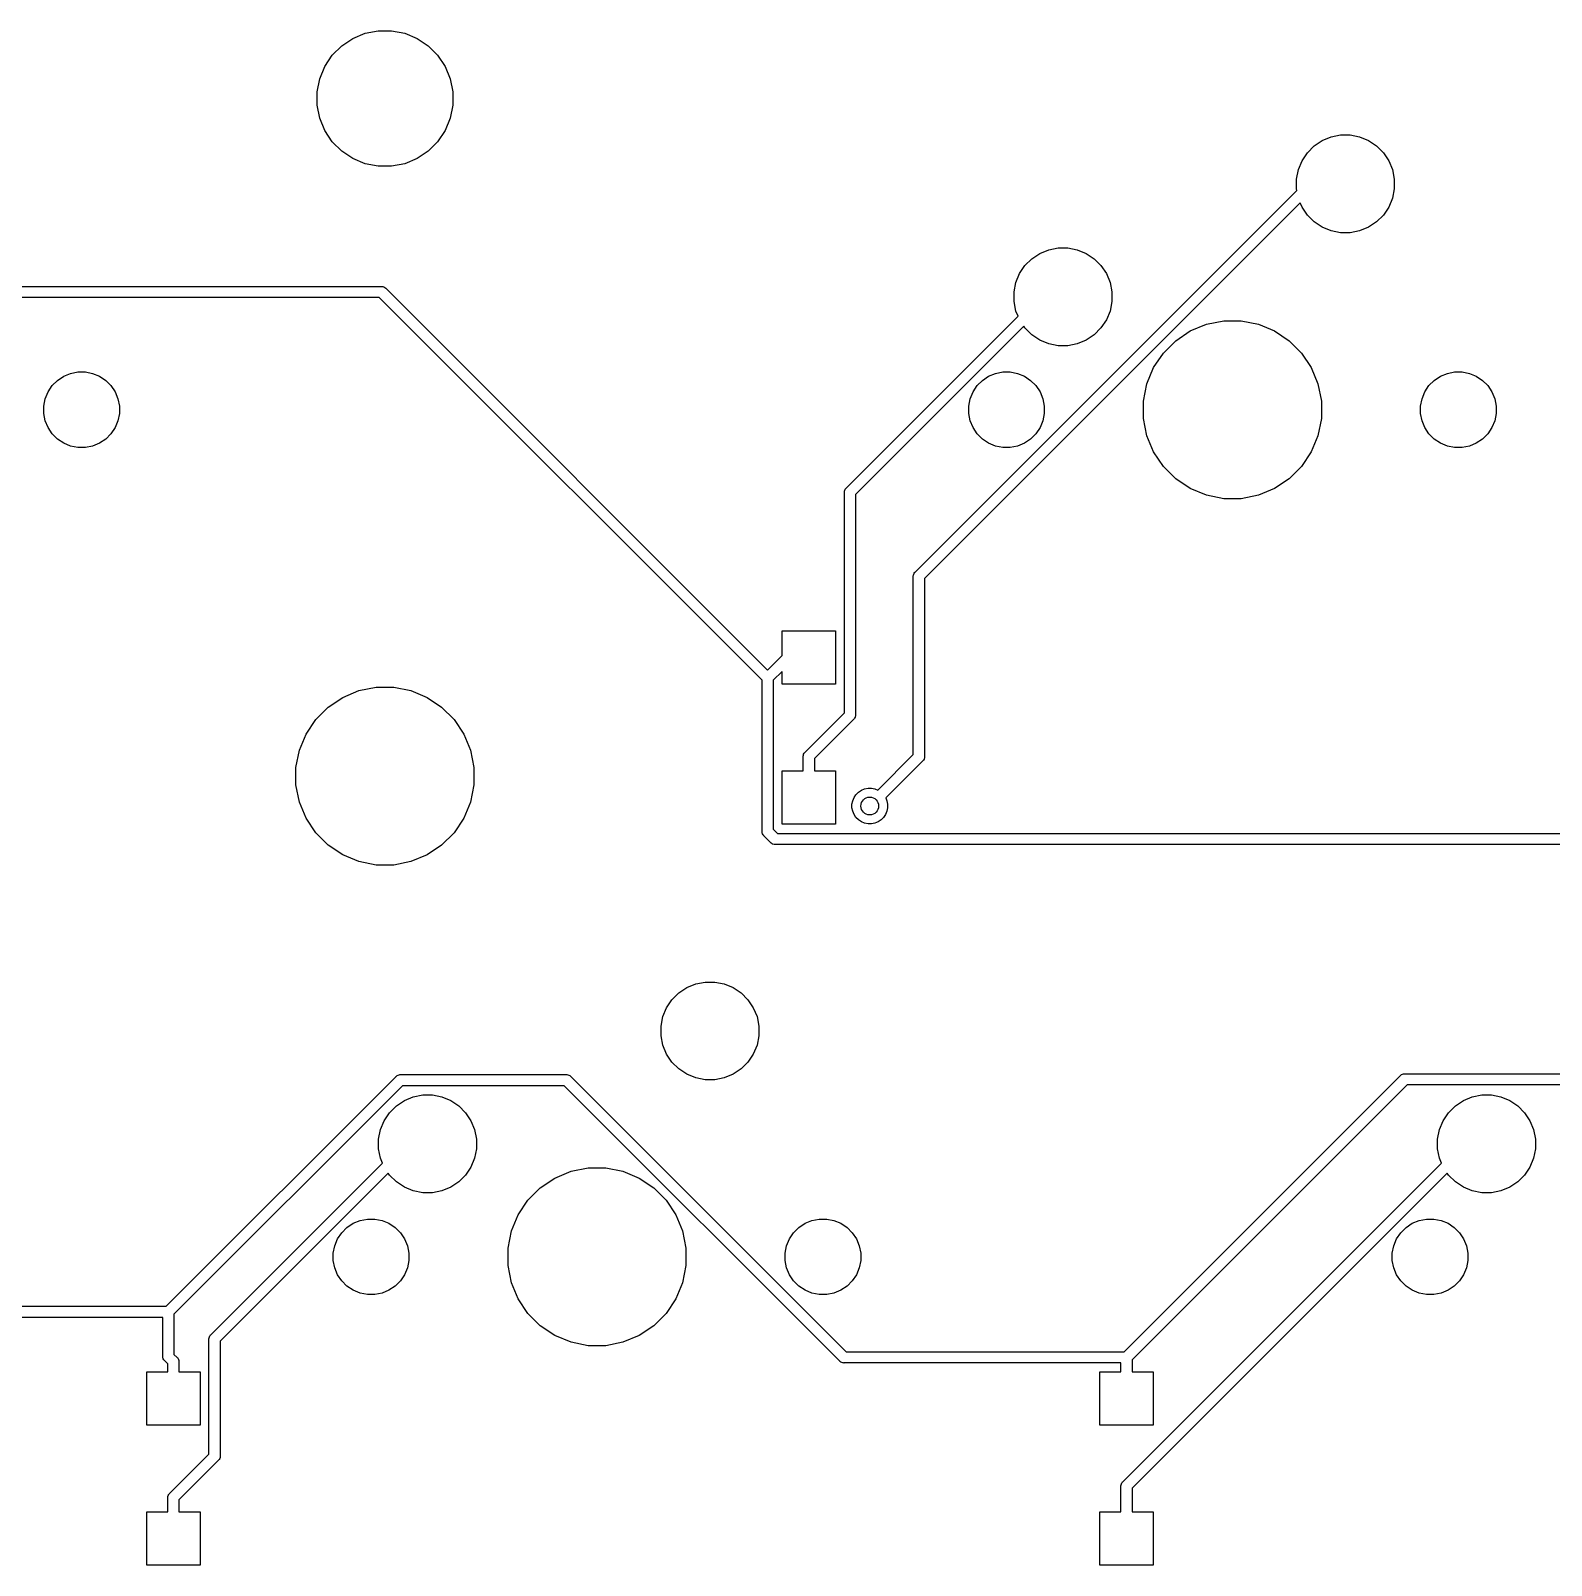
# Model space of a CAD drawing. Extents: x 0.4 to 23, y -16.1 to -0.4.
# Drawn here: x 2.405 to 3.751, y -5.711 to -4.352 of the extents above; entities that cross this region are included whole.
import ezdxf

# ---------------------------------------------------------------- set-up
doc = ezdxf.new("R2010")
doc.units = 0
doc.header["$MEASUREMENT"] = 0
doc.layers.add('BLACK', color=7, linetype='CONTINUOUS')

msp = doc.modelspace()

# ---------------------------------------------------------------- linework, layer by layer
at = {"layer": 'BLACK', "linetype": 'CONTINUOUS'}
for p, q in [((2.68023, -4.36525), (2.69006, -4.35868)), ((2.69006, -4.35868), (2.70099, -4.35416)), ((2.70099, -4.35416), (2.71259, -4.35185)), ((2.71259, -4.35185), (2.72442, -4.35185)), ((2.72442, -4.35185), (2.73602, -4.35416)), ((2.73602, -4.35416), (2.74694, -4.35868)), ((2.74694, -4.35868), (2.75678, -4.36525)), ((2.6653, -4.38345), (2.67187, -4.37362)), ((2.67187, -4.37362), (2.68023, -4.36525)), ((2.75678, -4.36525), (2.76514, -4.37362)), ((2.76514, -4.37362), (2.77171, -4.38345)), ((2.66077, -4.39438), (2.6653, -4.38345)), ((2.77171, -4.38345), (2.77624, -4.39438)), ((2.65846, -4.40598), (2.66077, -4.39438)), ((2.77624, -4.39438), (2.77854, -4.40598)), ((2.65846, -4.4178), (2.65846, -4.40598)), ((2.77854, -4.40598), (2.77854, -4.4178)), ((2.66077, -4.4294), (2.65846, -4.4178)), ((2.6653, -4.44033), (2.66077, -4.4294)), ((2.77624, -4.4294), (2.77171, -4.44033)), ((2.77854, -4.4178), (2.77624, -4.4294)), ((2.67187, -4.45016), (2.6653, -4.44033)), ((2.77171, -4.44033), (2.76514, -4.45016)), ((2.68023, -4.45853), (2.67187, -4.45016)), ((2.76514, -4.45016), (2.75678, -4.45853)), ((3.53511, -4.45987), (3.54114, -4.45384)), ((3.54114, -4.45384), (3.54823, -4.4491)), ((3.54823, -4.4491), (3.55612, -4.44584)), ((3.55612, -4.44584), (3.56448, -4.44417)), ((3.56448, -4.44417), (3.57301, -4.44417)), ((3.57301, -4.44417), (3.58138, -4.44584)), ((3.58138, -4.44584), (3.58926, -4.4491)), ((3.58926, -4.4491), (3.59635, -4.45384)), ((3.59635, -4.45384), (3.60239, -4.45987)), ((2.69006, -4.4651), (2.68023, -4.45853)), ((2.70099, -4.46962), (2.69006, -4.4651)), ((2.71259, -4.47193), (2.70099, -4.46962)), ((2.73602, -4.46962), (2.72442, -4.47193)), ((2.74694, -4.4651), (2.73602, -4.46962)), ((2.75678, -4.45853), (2.74694, -4.4651)), ((3.52711, -4.47485), (3.53037, -4.46697)), ((3.53037, -4.46697), (3.53511, -4.45987)), ((3.60239, -4.45987), (3.60713, -4.46697)), ((3.60713, -4.46697), (3.61039, -4.47485)), ((2.72442, -4.47193), (2.71259, -4.47193)), ((3.52544, -4.48321), (3.52711, -4.47485)), ((3.52544, -4.49175), (3.52544, -4.48321)), ((3.61039, -4.47485), (3.61206, -4.48321)), ((3.61206, -4.48321), (3.61206, -4.49175)), ((3.18785, -4.83115), (3.52574, -4.49326)), ((3.52574, -4.49326), (3.52544, -4.49175)), ((3.61206, -4.49175), (3.61039, -4.50011)), ((3.52877, -4.50414), (3.19608, -4.83684)), ((3.53037, -4.50799), (3.52877, -4.50414)), ((3.53511, -4.51509), (3.53037, -4.50799)), ((3.60713, -4.50799), (3.60239, -4.51509)), ((3.61039, -4.50011), (3.60713, -4.50799)), ((3.54114, -4.52112), (3.53511, -4.51509)), ((3.54823, -4.52586), (3.54114, -4.52112)), ((3.59635, -4.52112), (3.58926, -4.52586)), ((3.60239, -4.51509), (3.59635, -4.52112)), ((3.55612, -4.52912), (3.54823, -4.52586)), ((3.56448, -4.53079), (3.55612, -4.52912)), ((3.57301, -4.53079), (3.56448, -4.53079)), ((3.58138, -4.52912), (3.57301, -4.53079)), ((3.58926, -4.52586), (3.58138, -4.52912)), ((3.29114, -4.55384), (3.29823, -4.5491)), ((3.29823, -4.5491), (3.30612, -4.54584)), ((3.30612, -4.54584), (3.31448, -4.54417)), ((3.31448, -4.54417), (3.32301, -4.54417)), ((3.32301, -4.54417), (3.33138, -4.54584)), ((3.33138, -4.54584), (3.33926, -4.5491)), ((3.33926, -4.5491), (3.34635, -4.55384)), ((3.28037, -4.56697), (3.28511, -4.55987)), ((3.28511, -4.55987), (3.29114, -4.55384)), ((3.34635, -4.55384), (3.35239, -4.55987)), ((3.35239, -4.55987), (3.35713, -4.56697)), ((2.2928, -4.57831), (2.71535, -4.57831)), ((2.71535, -4.57831), (2.71559, -4.57828)), ((2.71559, -4.57828), (2.71583, -4.57831)), ((2.71583, -4.57831), (2.71583, -4.57831)), ((2.71583, -4.57831), (2.71656, -4.57838)), ((2.71656, -4.57838), (2.71748, -4.57866)), ((2.71748, -4.57866), (2.71834, -4.57912)), ((3.27544, -4.58321), (3.27711, -4.57485)), ((3.27711, -4.57485), (3.28037, -4.56697)), ((3.35713, -4.56697), (3.36039, -4.57485)), ((3.36039, -4.57485), (3.36206, -4.58321)), ((2.71355, -4.58815), (2.291, -4.58815)), ((3.05239, -4.92699), (2.71355, -4.58815)), ((2.71834, -4.57912), (2.71909, -4.57973)), ((2.71909, -4.57973), (2.71924, -4.57992)), ((2.71924, -4.57992), (3.05731, -4.91799)), ((3.27544, -4.59175), (3.27544, -4.58321)), ((3.27711, -4.60011), (3.27544, -4.59175)), ((3.36206, -4.59175), (3.36039, -4.60011)), ((3.36206, -4.58321), (3.36206, -4.59175)), ((3.12687, -4.75684), (3.27901, -4.6047)), ((3.27901, -4.6047), (3.27711, -4.60011)), ((3.36039, -4.60011), (3.35713, -4.60799)), ((3.28408, -4.61355), (3.1351, -4.76253)), ((3.28511, -4.61509), (3.28408, -4.61355)), ((3.29114, -4.62112), (3.28511, -4.61509)), ((3.35239, -4.61509), (3.34635, -4.62112)), ((3.35713, -4.60799), (3.35239, -4.61509)), ((3.41855, -4.62632), (3.43145, -4.6177)), ((3.43145, -4.6177), (3.44578, -4.61177)), ((3.44578, -4.61177), (3.46099, -4.60874)), ((3.46099, -4.60874), (3.4765, -4.60874)), ((3.4765, -4.60874), (3.49172, -4.61177)), ((3.49172, -4.61177), (3.50605, -4.6177)), ((3.50605, -4.6177), (3.51894, -4.62632)), ((3.29823, -4.62586), (3.29114, -4.62112)), ((3.30612, -4.62912), (3.29823, -4.62586)), ((3.31448, -4.63079), (3.30612, -4.62912)), ((3.32301, -4.63079), (3.31448, -4.63079)), ((3.33138, -4.62912), (3.32301, -4.63079)), ((3.33926, -4.62586), (3.33138, -4.62912)), ((3.34635, -4.62112), (3.33926, -4.62586)), ((3.40759, -4.63729), (3.41855, -4.62632)), ((3.51894, -4.62632), (3.52991, -4.63729)), ((3.39897, -4.65018), (3.40759, -4.63729)), ((3.52991, -4.63729), (3.53853, -4.65018)), ((2.42867, -4.66149), (2.43415, -4.65782)), ((2.43415, -4.65782), (2.44024, -4.6553)), ((2.44024, -4.6553), (2.4467, -4.65402)), ((2.4467, -4.65402), (2.4533, -4.65402)), ((2.4533, -4.65402), (2.45976, -4.6553)), ((2.45976, -4.6553), (2.46585, -4.65782)), ((2.46585, -4.65782), (2.47133, -4.66149)), ((3.24742, -4.66149), (3.2529, -4.65782)), ((3.2529, -4.65782), (3.25899, -4.6553)), ((3.25899, -4.6553), (3.26545, -4.65402)), ((3.26545, -4.65402), (3.27204, -4.65402)), ((3.27204, -4.65402), (3.27851, -4.6553)), ((3.27851, -4.6553), (3.2846, -4.65782)), ((3.2846, -4.65782), (3.29008, -4.66149)), ((3.39303, -4.66451), (3.39897, -4.65018)), ((3.53853, -4.65018), (3.54446, -4.66451)), ((3.64742, -4.66149), (3.6529, -4.65782)), ((3.6529, -4.65782), (3.65899, -4.6553)), ((3.65899, -4.6553), (3.66545, -4.65402)), ((3.66545, -4.65402), (3.67204, -4.65402)), ((3.67204, -4.65402), (3.67851, -4.6553)), ((3.67851, -4.6553), (3.6846, -4.65782)), ((3.6846, -4.65782), (3.69008, -4.66149)), ((2.41782, -4.67772), (2.42034, -4.67163)), ((2.42034, -4.67163), (2.42401, -4.66615)), ((2.42401, -4.66615), (2.42867, -4.66149)), ((2.47133, -4.66149), (2.47599, -4.66615)), ((2.47599, -4.66615), (2.47966, -4.67163)), ((2.47966, -4.67163), (2.48218, -4.67772)), ((3.23657, -4.67772), (3.23909, -4.67163)), ((3.23909, -4.67163), (3.24275, -4.66615)), ((3.24275, -4.66615), (3.24742, -4.66149)), ((3.29008, -4.66149), (3.29474, -4.66615)), ((3.29474, -4.66615), (3.2984, -4.67163)), ((3.2984, -4.67163), (3.30093, -4.67772)), ((3.39001, -4.67973), (3.39303, -4.66451)), ((3.54446, -4.66451), (3.54749, -4.67973)), ((3.63657, -4.67772), (3.63909, -4.67163)), ((3.63909, -4.67163), (3.64275, -4.66615)), ((3.64275, -4.66615), (3.64742, -4.66149)), ((3.69008, -4.66149), (3.69474, -4.66615)), ((3.69474, -4.66615), (3.6984, -4.67163)), ((3.6984, -4.67163), (3.70093, -4.67772)), ((2.41654, -4.68418), (2.41782, -4.67772)), ((2.41654, -4.69078), (2.41654, -4.68418)), ((2.48218, -4.67772), (2.48346, -4.68418)), ((2.48346, -4.68418), (2.48346, -4.69078)), ((3.23528, -4.68418), (3.23657, -4.67772)), ((3.23528, -4.69078), (3.23528, -4.68418)), ((3.30093, -4.67772), (3.30221, -4.68418)), ((3.30221, -4.68418), (3.30221, -4.69078)), ((3.39001, -4.69524), (3.39001, -4.67973)), ((3.54749, -4.67973), (3.54749, -4.69524)), ((3.63528, -4.68418), (3.63657, -4.67772)), ((3.63528, -4.69078), (3.63528, -4.68418)), ((3.70093, -4.67772), (3.70221, -4.68418)), ((3.70221, -4.68418), (3.70221, -4.69078)), ((2.41782, -4.69724), (2.41654, -4.69078)), ((2.42034, -4.70333), (2.41782, -4.69724)), ((2.48218, -4.69724), (2.47966, -4.70333)), ((2.48346, -4.69078), (2.48218, -4.69724)), ((3.23657, -4.69724), (3.23528, -4.69078)), ((3.23909, -4.70333), (3.23657, -4.69724)), ((3.30093, -4.69724), (3.2984, -4.70333)), ((3.30221, -4.69078), (3.30093, -4.69724)), ((3.39303, -4.71045), (3.39001, -4.69524)), ((3.54749, -4.69524), (3.54446, -4.71045)), ((3.63657, -4.69724), (3.63528, -4.69078)), ((3.63909, -4.70333), (3.63657, -4.69724)), ((3.70093, -4.69724), (3.6984, -4.70333)), ((3.70221, -4.69078), (3.70093, -4.69724)), ((2.42401, -4.70881), (2.42034, -4.70333)), ((2.42867, -4.71347), (2.42401, -4.70881)), ((2.43415, -4.71714), (2.42867, -4.71347)), ((2.47133, -4.71347), (2.46585, -4.71714)), ((2.47599, -4.70881), (2.47133, -4.71347)), ((2.47966, -4.70333), (2.47599, -4.70881)), ((3.24275, -4.70881), (3.23909, -4.70333)), ((3.24742, -4.71347), (3.24275, -4.70881)), ((3.2529, -4.71714), (3.24742, -4.71347)), ((3.29008, -4.71347), (3.2846, -4.71714)), ((3.29474, -4.70881), (3.29008, -4.71347)), ((3.2984, -4.70333), (3.29474, -4.70881)), ((3.39897, -4.72478), (3.39303, -4.71045)), ((3.54446, -4.71045), (3.53853, -4.72478)), ((3.64275, -4.70881), (3.63909, -4.70333)), ((3.64742, -4.71347), (3.64275, -4.70881)), ((3.6529, -4.71714), (3.64742, -4.71347)), ((3.69008, -4.71347), (3.6846, -4.71714)), ((3.69474, -4.70881), (3.69008, -4.71347)), ((3.6984, -4.70333), (3.69474, -4.70881)), ((2.44024, -4.71966), (2.43415, -4.71714)), ((2.4467, -4.72094), (2.44024, -4.71966)), ((2.4533, -4.72094), (2.4467, -4.72094)), ((2.45976, -4.71966), (2.4533, -4.72094)), ((2.46585, -4.71714), (2.45976, -4.71966)), ((3.25899, -4.71966), (3.2529, -4.71714)), ((3.26545, -4.72094), (3.25899, -4.71966)), ((3.27204, -4.72094), (3.26545, -4.72094)), ((3.27851, -4.71966), (3.27204, -4.72094)), ((3.2846, -4.71714), (3.27851, -4.71966)), ((3.40759, -4.73767), (3.39897, -4.72478)), ((3.53853, -4.72478), (3.52991, -4.73767)), ((3.65899, -4.71966), (3.6529, -4.71714)), ((3.66545, -4.72094), (3.65899, -4.71966)), ((3.67204, -4.72094), (3.66545, -4.72094)), ((3.67851, -4.71966), (3.67204, -4.72094)), ((3.6846, -4.71714), (3.67851, -4.71966)), ((3.41855, -4.74864), (3.40759, -4.73767)), ((3.52991, -4.73767), (3.51894, -4.74864)), ((3.43145, -4.75726), (3.41855, -4.74864)), ((3.51894, -4.74864), (3.50605, -4.75726)), ((3.12523, -4.76049), (3.12533, -4.75953)), ((3.12526, -4.76073), (3.12523, -4.76049)), ((3.12526, -4.95585), (3.12526, -4.76073)), ((3.12533, -4.75953), (3.12561, -4.7586)), ((3.12561, -4.7586), (3.12607, -4.75774)), ((3.12607, -4.75774), (3.12653, -4.75718)), ((3.12653, -4.75718), (3.12668, -4.757)), ((3.12653, -4.75718), (3.12653, -4.75718)), ((3.12668, -4.757), (3.12687, -4.75684)), ((3.1351, -4.76253), (3.1351, -4.95765)), ((3.44578, -4.76319), (3.43145, -4.75726)), ((3.46099, -4.76622), (3.44578, -4.76319)), ((3.4765, -4.76622), (3.46099, -4.76622)), ((3.49172, -4.76319), (3.4765, -4.76622)), ((3.50605, -4.75726), (3.49172, -4.76319)), ((3.18621, -4.8348), (3.18624, -4.83456)), ((3.18624, -4.83504), (3.18621, -4.8348)), ((3.18624, -4.83456), (3.18631, -4.83383)), ((3.18624, -4.83456), (3.18624, -4.83456)), ((3.18624, -4.99287), (3.18624, -4.83504)), ((3.18631, -4.83383), (3.18659, -4.83291)), ((3.18659, -4.83291), (3.18705, -4.83205)), ((3.18705, -4.83205), (3.18766, -4.8313)), ((3.18766, -4.8313), (3.18785, -4.83115)), ((3.19608, -4.83684), (3.19608, -4.99466)), ((3.07013, -4.90518), (3.07013, -4.88311)), ((3.07013, -4.88311), (3.11737, -4.88311)), ((3.11737, -4.88311), (3.11737, -4.93035)), ((3.05731, -4.91799), (3.07013, -4.90518)), ((3.05239, -5.06075), (3.05239, -4.92699)), ((3.07013, -4.9191), (3.06224, -4.92699)), ((3.06224, -4.92699), (3.06224, -5.05896)), ((3.07013, -4.93035), (3.07013, -4.9191)), ((3.11737, -4.93035), (3.07013, -4.93035)), ((2.66831, -4.95073), (2.68121, -4.94211)), ((2.68121, -4.94211), (2.69554, -4.93618)), ((2.69554, -4.93618), (2.71075, -4.93315)), ((2.71075, -4.93315), (2.72626, -4.93315)), ((2.72626, -4.93315), (2.74147, -4.93618)), ((2.74147, -4.93618), (2.7558, -4.94211)), ((2.7558, -4.94211), (2.7687, -4.95073)), ((2.65734, -4.9617), (2.66831, -4.95073)), ((2.7687, -4.95073), (2.77967, -4.9617)), ((3.09044, -4.99067), (3.12526, -4.95585)), ((3.1349, -4.95928), (3.13475, -4.95978)), ((3.13503, -4.95885), (3.1349, -4.95928)), ((3.1351, -4.95813), (3.13503, -4.95885)), ((3.1351, -4.95765), (3.13512, -4.95789)), ((3.13512, -4.95789), (3.1351, -4.95813)), ((3.1351, -4.95813), (3.1351, -4.95813)), ((2.64873, -4.97459), (2.65734, -4.9617)), ((2.77967, -4.9617), (2.78828, -4.97459)), ((3.13349, -4.96154), (3.09867, -4.99636)), ((3.13367, -4.96139), (3.13349, -4.96154)), ((3.13389, -4.96112), (3.13367, -4.96139)), ((3.13429, -4.96064), (3.13389, -4.96112)), ((3.13475, -4.95978), (3.13429, -4.96064)), ((2.64279, -4.98892), (2.64873, -4.97459)), ((2.78828, -4.97459), (2.79422, -4.98892)), ((2.63976, -5.00413), (2.64279, -4.98892)), ((2.79422, -4.98892), (2.79724, -5.00413)), ((3.0888, -4.99432), (3.0889, -4.99335)), ((3.08883, -4.99456), (3.0888, -4.99432)), ((3.08883, -5.00713), (3.08883, -4.99456)), ((3.0889, -4.99335), (3.08918, -4.99243)), ((3.08918, -4.99243), (3.08964, -4.99157)), ((3.08964, -4.99157), (3.0901, -4.99101)), ((3.0901, -4.99101), (3.09025, -4.99082)), ((3.0901, -4.99101), (3.0901, -4.99101)), ((3.09025, -4.99082), (3.09044, -4.99067)), ((3.09867, -4.99636), (3.09867, -5.00713)), ((3.15484, -5.02426), (3.18624, -4.99287)), ((3.19447, -4.99856), (3.1618, -5.03122)), ((3.19465, -4.9984), (3.19447, -4.99856)), ((3.19481, -4.99821), (3.19465, -4.9984)), ((3.19527, -4.99765), (3.19481, -4.99821)), ((3.19481, -4.99821), (3.19481, -4.99821)), ((3.19573, -4.9968), (3.19527, -4.99765)), ((3.19582, -4.99649), (3.19573, -4.9968)), ((3.19601, -4.99587), (3.19582, -4.99649)), ((3.19608, -4.99515), (3.19601, -4.99587)), ((3.19608, -4.99466), (3.1961, -4.99491)), ((3.1961, -4.99491), (3.19608, -4.99515)), ((3.19608, -4.99515), (3.19608, -4.99515)), ((2.63976, -5.01964), (2.63976, -5.00413)), ((2.79724, -5.00413), (2.79724, -5.01964)), ((3.07013, -5.05437), (3.07013, -5.00713)), ((3.07013, -5.00713), (3.08883, -5.00713)), ((3.09867, -5.00713), (3.11737, -5.00713)), ((3.11737, -5.00713), (3.11737, -5.05437)), ((2.64279, -5.03486), (2.63976, -5.01964)), ((2.79724, -5.01964), (2.79422, -5.03486)), ((3.13548, -5.02832), (3.13767, -5.02612)), ((3.13767, -5.02612), (3.14025, -5.0244)), ((3.14025, -5.0244), (3.14312, -5.02321)), ((3.14312, -5.02321), (3.14616, -5.02261)), ((3.14616, -5.02261), (3.14926, -5.02261)), ((3.14926, -5.02261), (3.1523, -5.02321)), ((3.1523, -5.02321), (3.15484, -5.02426)), ((2.64873, -5.04919), (2.64279, -5.03486)), ((2.79422, -5.03486), (2.78828, -5.04919)), ((3.13196, -5.0368), (3.13257, -5.03376)), ((3.13196, -5.03991), (3.13196, -5.0368)), ((3.13257, -5.04295), (3.13196, -5.03991)), ((3.13257, -5.03376), (3.13375, -5.03089)), ((3.13375, -5.03089), (3.13548, -5.02832)), ((3.1618, -5.03122), (3.16285, -5.03376)), ((3.16285, -5.03376), (3.16346, -5.0368)), ((3.16346, -5.03991), (3.16285, -5.04295)), ((3.16346, -5.0368), (3.16346, -5.03991)), ((2.65734, -5.06208), (2.64873, -5.04919)), ((2.78828, -5.04919), (2.77967, -5.06208)), ((3.11737, -5.05437), (3.07013, -5.05437)), ((3.13375, -5.04581), (3.13257, -5.04295)), ((3.13548, -5.04839), (3.13375, -5.04581)), ((3.13767, -5.05059), (3.13548, -5.04839)), ((3.14025, -5.05231), (3.13767, -5.05059)), ((3.14312, -5.0535), (3.14025, -5.05231)), ((3.14616, -5.0541), (3.14312, -5.0535)), ((3.14926, -5.0541), (3.14616, -5.0541)), ((3.1523, -5.0535), (3.14926, -5.0541)), ((3.15517, -5.05231), (3.1523, -5.0535)), ((3.15775, -5.05059), (3.15517, -5.05231)), ((3.15994, -5.04839), (3.15775, -5.05059)), ((3.16166, -5.04581), (3.15994, -5.04839)), ((3.16285, -5.04295), (3.16166, -5.04581)), ((2.66831, -5.07305), (2.65734, -5.06208)), ((2.77967, -5.06208), (2.7687, -5.07305)), ((3.05237, -5.061), (3.05239, -5.06075)), ((3.05246, -5.06196), (3.05237, -5.061)), ((3.05275, -5.06289), (3.05246, -5.06196)), ((3.0532, -5.06374), (3.05275, -5.06289)), ((3.05364, -5.06428), (3.0532, -5.06374)), ((3.05382, -5.06449), (3.05364, -5.06428)), ((3.05401, -5.06465), (3.05382, -5.06449)), ((3.06026, -5.0709), (3.05401, -5.06465)), ((3.06224, -5.05896), (3.06595, -5.06267)), ((3.06595, -5.06267), (3.8024, -5.06267)), ((2.68121, -5.08167), (2.66831, -5.07305)), ((2.69554, -5.0876), (2.68121, -5.08167)), ((2.7558, -5.08167), (2.74147, -5.0876)), ((2.7687, -5.07305), (2.7558, -5.08167)), ((3.06041, -5.07109), (3.06026, -5.0709)), ((3.0606, -5.07124), (3.06041, -5.07109)), ((3.06116, -5.0717), (3.0606, -5.07124)), ((3.06172, -5.072), (3.06116, -5.0717)), ((3.06202, -5.07216), (3.06172, -5.072)), ((3.06294, -5.07244), (3.06202, -5.07216)), ((3.06367, -5.07251), (3.06294, -5.07244)), ((3.06391, -5.07254), (3.06367, -5.07251)), ((3.06367, -5.07251), (3.06367, -5.07251)), ((3.06415, -5.07251), (3.06391, -5.07254)), ((3.80528, -5.07251), (3.06415, -5.07251)), ((2.71075, -5.09063), (2.69554, -5.0876)), ((2.72626, -5.09063), (2.71075, -5.09063)), ((2.74147, -5.0876), (2.72626, -5.09063)), ((2.97261, -5.20987), (2.97865, -5.20384)), ((2.97865, -5.20384), (2.98574, -5.1991)), ((2.98574, -5.1991), (2.99362, -5.19584)), ((2.99362, -5.19584), (3.00199, -5.19417)), ((3.00199, -5.19417), (3.01052, -5.19417)), ((3.01052, -5.19417), (3.01888, -5.19584)), ((3.01888, -5.19584), (3.02677, -5.1991)), ((3.02677, -5.1991), (3.03386, -5.20384)), ((3.03386, -5.20384), (3.03989, -5.20987)), ((2.96461, -5.22485), (2.96787, -5.21697)), ((2.96787, -5.21697), (2.97261, -5.20987)), ((3.03989, -5.20987), (3.04463, -5.21697)), ((3.04463, -5.21697), (3.04789, -5.22485)), ((2.96294, -5.23321), (2.96461, -5.22485)), ((3.04789, -5.22485), (3.04956, -5.23321)), ((2.96294, -5.24175), (2.96294, -5.23321)), ((2.96461, -5.25011), (2.96294, -5.24175)), ((3.04956, -5.24175), (3.04789, -5.25011)), ((3.04956, -5.23321), (3.04956, -5.24175)), ((2.96787, -5.25799), (2.96461, -5.25011)), ((2.97261, -5.26509), (2.96787, -5.25799)), ((3.04463, -5.25799), (3.03989, -5.26509)), ((3.04789, -5.25011), (3.04463, -5.25799)), ((2.97865, -5.27112), (2.97261, -5.26509)), ((2.98574, -5.27586), (2.97865, -5.27112)), ((3.03386, -5.27112), (3.02677, -5.27586)), ((3.03989, -5.26509), (3.03386, -5.27112)), ((2.5248, -5.48131), (2.72833, -5.27778)), ((2.72833, -5.27778), (2.72849, -5.27759)), ((2.72849, -5.27759), (2.72867, -5.27744)), ((2.72867, -5.27744), (2.72868, -5.27744)), ((2.72868, -5.27744), (2.72924, -5.27698)), ((2.72924, -5.27698), (2.73009, -5.27652)), ((2.73009, -5.27652), (2.73102, -5.27624)), ((2.73102, -5.27624), (2.73174, -5.27617)), ((2.73174, -5.27617), (2.73198, -5.27615)), ((2.73174, -5.27617), (2.73174, -5.27617)), ((2.73198, -5.27615), (2.73223, -5.27617)), ((2.73223, -5.27617), (2.8791, -5.27617)), ((2.8791, -5.27617), (2.87934, -5.27615)), ((2.87934, -5.27615), (2.87958, -5.27617)), ((2.87958, -5.27617), (2.87958, -5.27617)), ((2.87958, -5.27617), (2.8803, -5.27624)), ((2.8803, -5.27624), (2.88123, -5.27652)), ((2.88123, -5.27652), (2.88209, -5.27698)), ((2.88209, -5.27698), (2.88284, -5.27759)), ((2.88284, -5.27759), (2.88299, -5.27778)), ((2.88299, -5.27778), (3.12685, -5.52164)), ((2.99362, -5.27912), (2.98574, -5.27586)), ((3.00199, -5.28079), (2.99362, -5.27912)), ((3.01052, -5.28079), (3.00199, -5.28079)), ((3.01888, -5.27912), (3.01052, -5.28079)), ((3.02677, -5.27586), (3.01888, -5.27912)), ((3.37296, -5.52164), (3.61762, -5.27698)), ((3.62331, -5.28521), (3.37992, -5.5286)), ((3.61762, -5.27698), (3.61777, -5.27679)), ((3.61777, -5.27679), (3.61796, -5.27664)), ((3.61796, -5.27664), (3.61852, -5.27618)), ((3.61796, -5.27664), (3.61796, -5.27664)), ((3.61852, -5.27618), (3.61938, -5.27572)), ((3.61938, -5.27572), (3.62031, -5.27544)), ((3.62031, -5.27544), (3.62103, -5.27537)), ((3.62103, -5.27537), (3.62127, -5.27535)), ((3.62103, -5.27537), (3.62103, -5.27537)), ((3.62127, -5.27535), (3.62151, -5.27537)), ((3.62151, -5.27537), (3.88433, -5.27537)), ((3.88253, -5.28521), (3.62331, -5.28521)), ((2.73402, -5.28601), (2.53176, -5.48827)), ((2.72865, -5.30384), (2.73574, -5.2991)), ((2.8773, -5.28601), (2.73402, -5.28601)), ((2.73574, -5.2991), (2.74362, -5.29584)), ((2.74362, -5.29584), (2.75199, -5.29417)), ((2.75199, -5.29417), (2.76052, -5.29417)), ((2.76052, -5.29417), (2.76888, -5.29584)), ((2.76888, -5.29584), (2.77677, -5.2991)), ((2.77677, -5.2991), (2.78386, -5.30384)), ((3.12116, -5.52987), (2.8773, -5.28601)), ((3.66613, -5.30384), (3.67323, -5.2991)), ((3.67323, -5.2991), (3.68111, -5.29584)), ((3.68111, -5.29584), (3.68947, -5.29417)), ((3.68947, -5.29417), (3.69801, -5.29417)), ((3.69801, -5.29417), (3.70637, -5.29584)), ((3.70637, -5.29584), (3.71425, -5.2991)), ((3.71425, -5.2991), (3.72135, -5.30384)), ((2.71787, -5.31697), (2.72261, -5.30987)), ((2.72261, -5.30987), (2.72865, -5.30384)), ((2.78386, -5.30384), (2.78989, -5.30987)), ((2.78989, -5.30987), (2.79463, -5.31697)), ((3.65536, -5.31697), (3.6601, -5.30987)), ((3.6601, -5.30987), (3.66613, -5.30384)), ((3.72135, -5.30384), (3.72738, -5.30987)), ((3.72738, -5.30987), (3.73212, -5.31697)), ((2.71294, -5.33321), (2.71461, -5.32485)), ((2.71461, -5.32485), (2.71787, -5.31697)), ((2.79463, -5.31697), (2.79789, -5.32485)), ((2.79789, -5.32485), (2.79956, -5.33321)), ((3.65043, -5.33321), (3.6521, -5.32485)), ((3.6521, -5.32485), (3.65536, -5.31697)), ((3.73212, -5.31697), (3.73538, -5.32485)), ((3.73538, -5.32485), (3.73705, -5.33321)), ((2.71294, -5.34175), (2.71294, -5.33321)), ((2.79956, -5.33321), (2.79956, -5.34175)), ((3.65043, -5.34175), (3.65043, -5.33321)), ((3.73705, -5.33321), (3.73705, -5.34175)), ((2.71461, -5.35011), (2.71294, -5.34175)), ((2.71639, -5.35442), (2.71461, -5.35011)), ((2.79789, -5.35011), (2.79463, -5.35799)), ((2.79956, -5.34175), (2.79789, -5.35011)), ((3.6521, -5.35011), (3.65043, -5.34175)), ((3.65388, -5.35442), (3.6521, -5.35011)), ((3.73538, -5.35011), (3.73212, -5.35799)), ((3.73705, -5.34175), (3.73538, -5.35011)), ((2.56437, -5.50644), (2.71639, -5.35442)), ((2.72143, -5.36331), (2.5726, -5.51213)), ((2.72261, -5.36509), (2.72143, -5.36331)), ((2.72865, -5.37112), (2.72261, -5.36509)), ((2.78989, -5.36509), (2.78386, -5.37112)), ((2.79463, -5.35799), (2.78989, -5.36509)), ((2.86895, -5.3677), (2.88328, -5.36177)), ((2.88328, -5.36177), (2.8985, -5.35874)), ((2.8985, -5.35874), (2.91401, -5.35874)), ((2.91401, -5.35874), (2.92922, -5.36177)), ((2.92922, -5.36177), (2.94355, -5.3677)), ((3.37169, -5.63661), (3.65388, -5.35442)), ((3.65891, -5.36331), (3.37992, -5.6423)), ((3.6601, -5.36509), (3.65891, -5.36331)), ((3.66613, -5.37112), (3.6601, -5.36509)), ((3.72738, -5.36509), (3.72135, -5.37112)), ((3.73212, -5.35799), (3.72738, -5.36509)), ((2.73574, -5.37586), (2.72865, -5.37112)), ((2.74362, -5.37912), (2.73574, -5.37586)), ((2.75199, -5.38079), (2.74362, -5.37912)), ((2.76888, -5.37912), (2.76052, -5.38079)), ((2.77677, -5.37586), (2.76888, -5.37912)), ((2.78386, -5.37112), (2.77677, -5.37586)), ((2.84509, -5.38729), (2.85606, -5.37632)), ((2.85606, -5.37632), (2.86895, -5.3677)), ((2.94355, -5.3677), (2.95645, -5.37632)), ((2.95645, -5.37632), (2.96741, -5.38729)), ((3.67323, -5.37586), (3.66613, -5.37112)), ((3.68111, -5.37912), (3.67323, -5.37586)), ((3.68947, -5.38079), (3.68111, -5.37912)), ((3.70637, -5.37912), (3.69801, -5.38079)), ((3.71425, -5.37586), (3.70637, -5.37912)), ((3.72135, -5.37112), (3.71425, -5.37586)), ((2.76052, -5.38079), (2.75199, -5.38079)), ((2.83647, -5.40018), (2.84509, -5.38729)), ((2.96741, -5.38729), (2.97603, -5.40018)), ((3.69801, -5.38079), (3.68947, -5.38079)), ((2.68492, -5.41149), (2.6904, -5.40782)), ((2.6904, -5.40782), (2.69649, -5.4053)), ((2.69649, -5.4053), (2.70296, -5.40402)), ((2.70296, -5.40402), (2.70955, -5.40402)), ((2.70955, -5.40402), (2.71601, -5.4053)), ((2.71601, -5.4053), (2.7221, -5.40782)), ((2.7221, -5.40782), (2.72758, -5.41149)), ((2.83054, -5.41451), (2.83647, -5.40018)), ((2.97603, -5.40018), (2.98197, -5.41451)), ((3.08492, -5.41149), (3.0904, -5.40782)), ((3.0904, -5.40782), (3.09649, -5.4053)), ((3.09649, -5.4053), (3.10296, -5.40402)), ((3.10296, -5.40402), (3.10955, -5.40402)), ((3.10955, -5.40402), (3.11601, -5.4053)), ((3.11601, -5.4053), (3.1221, -5.40782)), ((3.1221, -5.40782), (3.12758, -5.41149)), ((3.62241, -5.41149), (3.62789, -5.40782)), ((3.62789, -5.40782), (3.63398, -5.4053)), ((3.63398, -5.4053), (3.64044, -5.40402)), ((3.64044, -5.40402), (3.64704, -5.40402)), ((3.64704, -5.40402), (3.6535, -5.4053)), ((3.6535, -5.4053), (3.65959, -5.40782)), ((3.65959, -5.40782), (3.66507, -5.41149)), ((2.6766, -5.42163), (2.68026, -5.41615)), ((2.68026, -5.41615), (2.68492, -5.41149)), ((2.72758, -5.41149), (2.73225, -5.41615)), ((2.73225, -5.41615), (2.73591, -5.42163)), ((2.82751, -5.42973), (2.83054, -5.41451)), ((2.98197, -5.41451), (2.98499, -5.42973)), ((3.0766, -5.42163), (3.08026, -5.41615)), ((3.08026, -5.41615), (3.08492, -5.41149)), ((3.12758, -5.41149), (3.13225, -5.41615)), ((3.13225, -5.41615), (3.13591, -5.42163)), ((3.61408, -5.42163), (3.61775, -5.41615)), ((3.61775, -5.41615), (3.62241, -5.41149)), ((3.66507, -5.41149), (3.66973, -5.41615)), ((3.66973, -5.41615), (3.6734, -5.42163)), ((2.67279, -5.43418), (2.67407, -5.42772)), ((2.67279, -5.44078), (2.67279, -5.43418)), ((2.67407, -5.42772), (2.6766, -5.42163)), ((2.73591, -5.42163), (2.73843, -5.42772)), ((2.73843, -5.42772), (2.73972, -5.43418)), ((2.73972, -5.43418), (2.73972, -5.44078)), ((2.82751, -5.44524), (2.82751, -5.42973)), ((2.98499, -5.42973), (2.98499, -5.44524)), ((3.07279, -5.43418), (3.07407, -5.42772)), ((3.07279, -5.44078), (3.07279, -5.43418)), ((3.07407, -5.42772), (3.0766, -5.42163)), ((3.13591, -5.42163), (3.13843, -5.42772)), ((3.13843, -5.42772), (3.13972, -5.43418)), ((3.13972, -5.43418), (3.13972, -5.44078)), ((3.61028, -5.43418), (3.61156, -5.42772)), ((3.61028, -5.44078), (3.61028, -5.43418)), ((3.61156, -5.42772), (3.61408, -5.42163)), ((3.6734, -5.42163), (3.67592, -5.42772)), ((3.67592, -5.42772), (3.6772, -5.43418)), ((3.6772, -5.43418), (3.6772, -5.44078)), ((2.67407, -5.44724), (2.67279, -5.44078)), ((2.6766, -5.45333), (2.67407, -5.44724)), ((2.73843, -5.44724), (2.73591, -5.45333)), ((2.73972, -5.44078), (2.73843, -5.44724)), ((2.83054, -5.46045), (2.82751, -5.44524)), ((2.98499, -5.44524), (2.98197, -5.46045)), ((3.07407, -5.44724), (3.07279, -5.44078)), ((3.0766, -5.45333), (3.07407, -5.44724)), ((3.13843, -5.44724), (3.13591, -5.45333)), ((3.13972, -5.44078), (3.13843, -5.44724)), ((3.61156, -5.44724), (3.61028, -5.44078)), ((3.61408, -5.45333), (3.61156, -5.44724)), ((3.67592, -5.44724), (3.6734, -5.45333)), ((3.6772, -5.44078), (3.67592, -5.44724)), ((2.68026, -5.45881), (2.6766, -5.45333)), ((2.68492, -5.46347), (2.68026, -5.45881)), ((2.73225, -5.45881), (2.72758, -5.46347)), ((2.73591, -5.45333), (2.73225, -5.45881)), ((2.83647, -5.47478), (2.83054, -5.46045)), ((2.98197, -5.46045), (2.97603, -5.47478)), ((3.08026, -5.45881), (3.0766, -5.45333)), ((3.08492, -5.46347), (3.08026, -5.45881)), ((3.13225, -5.45881), (3.12758, -5.46347)), ((3.13591, -5.45333), (3.13225, -5.45881)), ((3.61775, -5.45881), (3.61408, -5.45333)), ((3.62241, -5.46347), (3.61775, -5.45881)), ((3.66973, -5.45881), (3.66507, -5.46347)), ((3.6734, -5.45333), (3.66973, -5.45881)), ((2.6904, -5.46714), (2.68492, -5.46347)), ((2.69649, -5.46966), (2.6904, -5.46714)), ((2.70296, -5.47094), (2.69649, -5.46966)), ((2.70955, -5.47094), (2.70296, -5.47094)), ((2.71601, -5.46966), (2.70955, -5.47094)), ((2.7221, -5.46714), (2.71601, -5.46966)), ((2.72758, -5.46347), (2.7221, -5.46714)), ((2.84509, -5.48767), (2.83647, -5.47478)), ((2.97603, -5.47478), (2.96741, -5.48767)), ((3.0904, -5.46714), (3.08492, -5.46347)), ((3.09649, -5.46966), (3.0904, -5.46714)), ((3.10296, -5.47094), (3.09649, -5.46966)), ((3.10955, -5.47094), (3.10296, -5.47094)), ((3.11601, -5.46966), (3.10955, -5.47094)), ((3.1221, -5.46714), (3.11601, -5.46966)), ((3.12758, -5.46347), (3.1221, -5.46714)), ((3.62789, -5.46714), (3.62241, -5.46347)), ((3.63398, -5.46966), (3.62789, -5.46714)), ((3.64044, -5.47094), (3.63398, -5.46966)), ((3.64704, -5.47094), (3.64044, -5.47094)), ((3.6535, -5.46966), (3.64704, -5.47094)), ((3.65959, -5.46714), (3.6535, -5.46966)), ((3.66507, -5.46347), (3.65959, -5.46714)), ((2.14901, -5.48131), (2.5248, -5.48131)), ((2.53176, -5.48827), (2.53176, -5.52383)), ((2.85606, -5.49864), (2.84509, -5.48767)), ((2.96741, -5.48767), (2.95645, -5.49864)), ((2.52192, -5.49115), (2.14722, -5.49115)), ((2.52192, -5.52563), (2.52192, -5.49115)), ((2.86895, -5.50726), (2.85606, -5.49864)), ((2.95645, -5.49864), (2.94355, -5.50726)), ((2.56274, -5.51009), (2.56283, -5.50913)), ((2.56276, -5.51034), (2.56274, -5.51009)), ((2.56276, -5.61211), (2.56276, -5.51034)), ((2.56283, -5.50913), (2.56311, -5.5082)), ((2.56311, -5.5082), (2.56357, -5.50735)), ((2.56357, -5.50735), (2.56403, -5.50679)), ((2.56403, -5.50679), (2.56418, -5.5066)), ((2.56403, -5.50679), (2.56403, -5.50679)), ((2.56418, -5.5066), (2.56437, -5.50644)), ((2.5726, -5.51213), (2.5726, -5.61391)), ((2.88328, -5.51319), (2.86895, -5.50726)), ((2.8985, -5.51622), (2.88328, -5.51319)), ((2.91401, -5.51622), (2.8985, -5.51622)), ((2.92922, -5.51319), (2.91401, -5.51622)), ((2.94355, -5.50726), (2.92922, -5.51319)), ((2.5219, -5.52587), (2.52192, -5.52563)), ((2.52192, -5.52611), (2.5219, -5.52587)), ((2.52199, -5.52683), (2.52192, -5.52611)), ((2.52192, -5.52611), (2.52192, -5.52611)), ((2.52227, -5.52776), (2.52199, -5.52683)), ((2.52273, -5.52861), (2.52227, -5.52776)), ((2.52335, -5.52936), (2.52273, -5.52861)), ((2.52353, -5.52952), (2.52335, -5.52936)), ((2.52633, -5.53231), (2.52353, -5.52952)), ((2.53176, -5.52383), (2.53456, -5.52663)), ((2.53456, -5.52663), (2.53475, -5.52678)), ((2.53475, -5.52678), (2.5349, -5.52697)), ((2.5349, -5.52697), (2.53536, -5.52753)), ((2.53536, -5.52753), (2.53582, -5.52838)), ((2.53582, -5.52838), (2.5361, -5.52931)), ((2.5361, -5.52931), (2.53617, -5.53003)), ((2.53617, -5.53003), (2.53617, -5.53003)), ((2.53617, -5.53003), (2.5362, -5.53028)), ((3.12131, -5.53006), (3.12116, -5.52987)), ((3.1215, -5.53021), (3.12131, -5.53006)), ((3.12206, -5.53067), (3.1215, -5.53021)), ((3.1215, -5.53021), (3.1215, -5.53021)), ((3.12685, -5.52164), (3.37296, -5.52164)), ((3.37992, -5.5286), (3.37992, -5.53937)), ((2.50763, -5.58661), (2.50763, -5.53937)), ((2.50763, -5.53937), (2.52633, -5.53937)), ((2.52633, -5.53937), (2.52633, -5.53231)), ((2.5362, -5.53028), (2.53617, -5.53052)), ((2.53617, -5.53052), (2.53617, -5.53937)), ((2.53617, -5.53937), (2.55487, -5.53937)), ((2.55487, -5.53937), (2.55487, -5.58661)), ((3.12292, -5.53113), (3.12206, -5.53067)), ((3.12385, -5.53141), (3.12292, -5.53113)), ((3.12457, -5.53148), (3.12385, -5.53141)), ((3.12481, -5.53151), (3.12457, -5.53148)), ((3.12457, -5.53148), (3.12457, -5.53148)), ((3.12505, -5.53148), (3.12481, -5.53151)), ((3.37008, -5.53148), (3.12505, -5.53148)), ((3.35138, -5.58661), (3.35138, -5.53937)), ((3.35138, -5.53937), (3.37008, -5.53937)), ((3.37008, -5.53937), (3.37008, -5.53148)), ((3.37992, -5.53937), (3.39862, -5.53937)), ((3.39862, -5.53937), (3.39862, -5.58661)), ((2.55487, -5.58661), (2.50763, -5.58661)), ((3.39862, -5.58661), (3.35138, -5.58661)), ((2.52794, -5.64693), (2.56276, -5.61211)), ((2.57099, -5.6178), (2.53617, -5.65262)), ((2.57118, -5.61765), (2.57099, -5.6178)), ((2.57133, -5.61746), (2.57118, -5.61765)), ((2.57179, -5.6169), (2.57133, -5.61746)), ((2.57225, -5.61604), (2.57179, -5.6169)), ((2.57253, -5.61511), (2.57225, -5.61604)), ((2.57225, -5.61604), (2.57225, -5.61604)), ((2.5726, -5.61439), (2.57253, -5.61511)), ((2.5726, -5.61391), (2.57263, -5.61415)), ((2.57263, -5.61415), (2.5726, -5.61439)), ((2.5726, -5.61439), (2.5726, -5.61439)), ((3.37015, -5.6393), (3.37043, -5.63837)), ((3.37043, -5.63837), (3.37089, -5.63752)), ((3.37089, -5.63752), (3.37135, -5.63695)), ((3.37135, -5.63695), (3.3715, -5.63677)), ((3.37135, -5.63695), (3.37135, -5.63695)), ((3.3715, -5.63677), (3.37169, -5.63661)), ((2.52631, -5.65058), (2.5264, -5.64961)), ((2.52633, -5.65082), (2.52631, -5.65058)), ((2.52633, -5.66339), (2.52633, -5.65082)), ((2.5264, -5.64961), (2.52668, -5.64869)), ((2.52668, -5.64869), (2.52714, -5.64783)), ((2.52714, -5.64783), (2.5276, -5.64727)), ((2.5276, -5.64727), (2.52776, -5.64708)), ((2.5276, -5.64727), (2.5276, -5.64727)), ((2.52776, -5.64708), (2.52794, -5.64693)), ((3.37005, -5.64026), (3.37015, -5.6393)), ((3.37008, -5.64051), (3.37005, -5.64026)), ((3.37008, -5.66339), (3.37008, -5.64051)), ((3.37992, -5.6423), (3.37992, -5.66339)), ((2.50763, -5.71063), (2.50763, -5.66339)), ((2.50763, -5.66339), (2.52633, -5.66339)), ((2.53617, -5.65262), (2.53617, -5.66339)), ((2.53617, -5.66339), (2.55487, -5.66339)), ((2.55487, -5.66339), (2.55487, -5.71063)), ((3.35138, -5.71063), (3.35138, -5.66339)), ((3.35138, -5.66339), (3.37008, -5.66339)), ((3.37992, -5.66339), (3.39862, -5.66339)), ((3.39862, -5.66339), (3.39862, -5.71063)), ((2.55487, -5.71063), (2.50763, -5.71063)), ((3.39862, -5.71063), (3.35138, -5.71063))]:
    msp.add_line(p, q, dxfattribs=at)
at = {"layer": 'BLACK'}
msp.add_circle((3.14771, -5.03835), 0.00787, dxfattribs=at)

doc.saveas('drawing.dxf')
